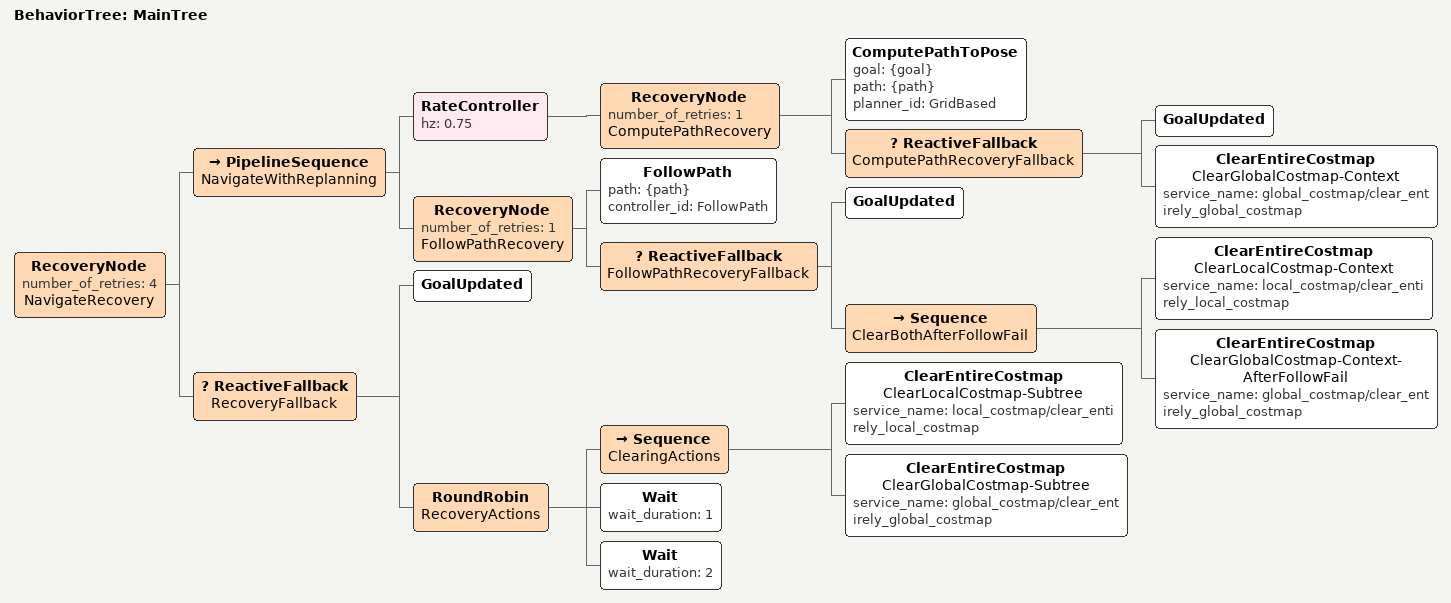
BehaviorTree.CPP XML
<root main_tree_to_execute="MainTree">
  <BehaviorTree ID="MainTree">
    <RecoveryNode number_of_retries="4" name="NavigateRecovery">
      <PipelineSequence name="NavigateWithReplanning">
        <RateController hz="0.75">
          <RecoveryNode number_of_retries="1" name="ComputePathRecovery">
            <ComputePathToPose goal="{goal}" path="{path}" planner_id="GridBased"/>
            <ReactiveFallback name="ComputePathRecoveryFallback">
              <GoalUpdated/>
              <ClearEntireCostmap
                name="ClearGlobalCostmap-Context"
                service_name="global_costmap/clear_entirely_global_costmap"/>
            </ReactiveFallback>
          </RecoveryNode>
        </RateController>

        <RecoveryNode number_of_retries="1" name="FollowPathRecovery">
          <FollowPath path="{path}" controller_id="FollowPath"/>
          <ReactiveFallback name="FollowPathRecoveryFallback">
            <GoalUpdated/>
            <Sequence name="ClearBothAfterFollowFail">
              <ClearEntireCostmap
                name="ClearLocalCostmap-Context"
                service_name="local_costmap/clear_entirely_local_costmap"/>
              <ClearEntireCostmap
                name="ClearGlobalCostmap-Context-AfterFollowFail"
                service_name="global_costmap/clear_entirely_global_costmap"/>
            </Sequence>
          </ReactiveFallback>
        </RecoveryNode>
      </PipelineSequence>

      <ReactiveFallback name="RecoveryFallback">
        <GoalUpdated/>
        <RoundRobin name="RecoveryActions">
          <Sequence name="ClearingActions">
            <ClearEntireCostmap
              name="ClearLocalCostmap-Subtree"
              service_name="local_costmap/clear_entirely_local_costmap"/>
            <ClearEntireCostmap
              name="ClearGlobalCostmap-Subtree"
              service_name="global_costmap/clear_entirely_global_costmap"/>
          </Sequence>
          <Wait wait_duration="1"/>
          <Wait wait_duration="2"/>
        </RoundRobin>
      </ReactiveFallback>
    </RecoveryNode>
  </BehaviorTree>
</root>
